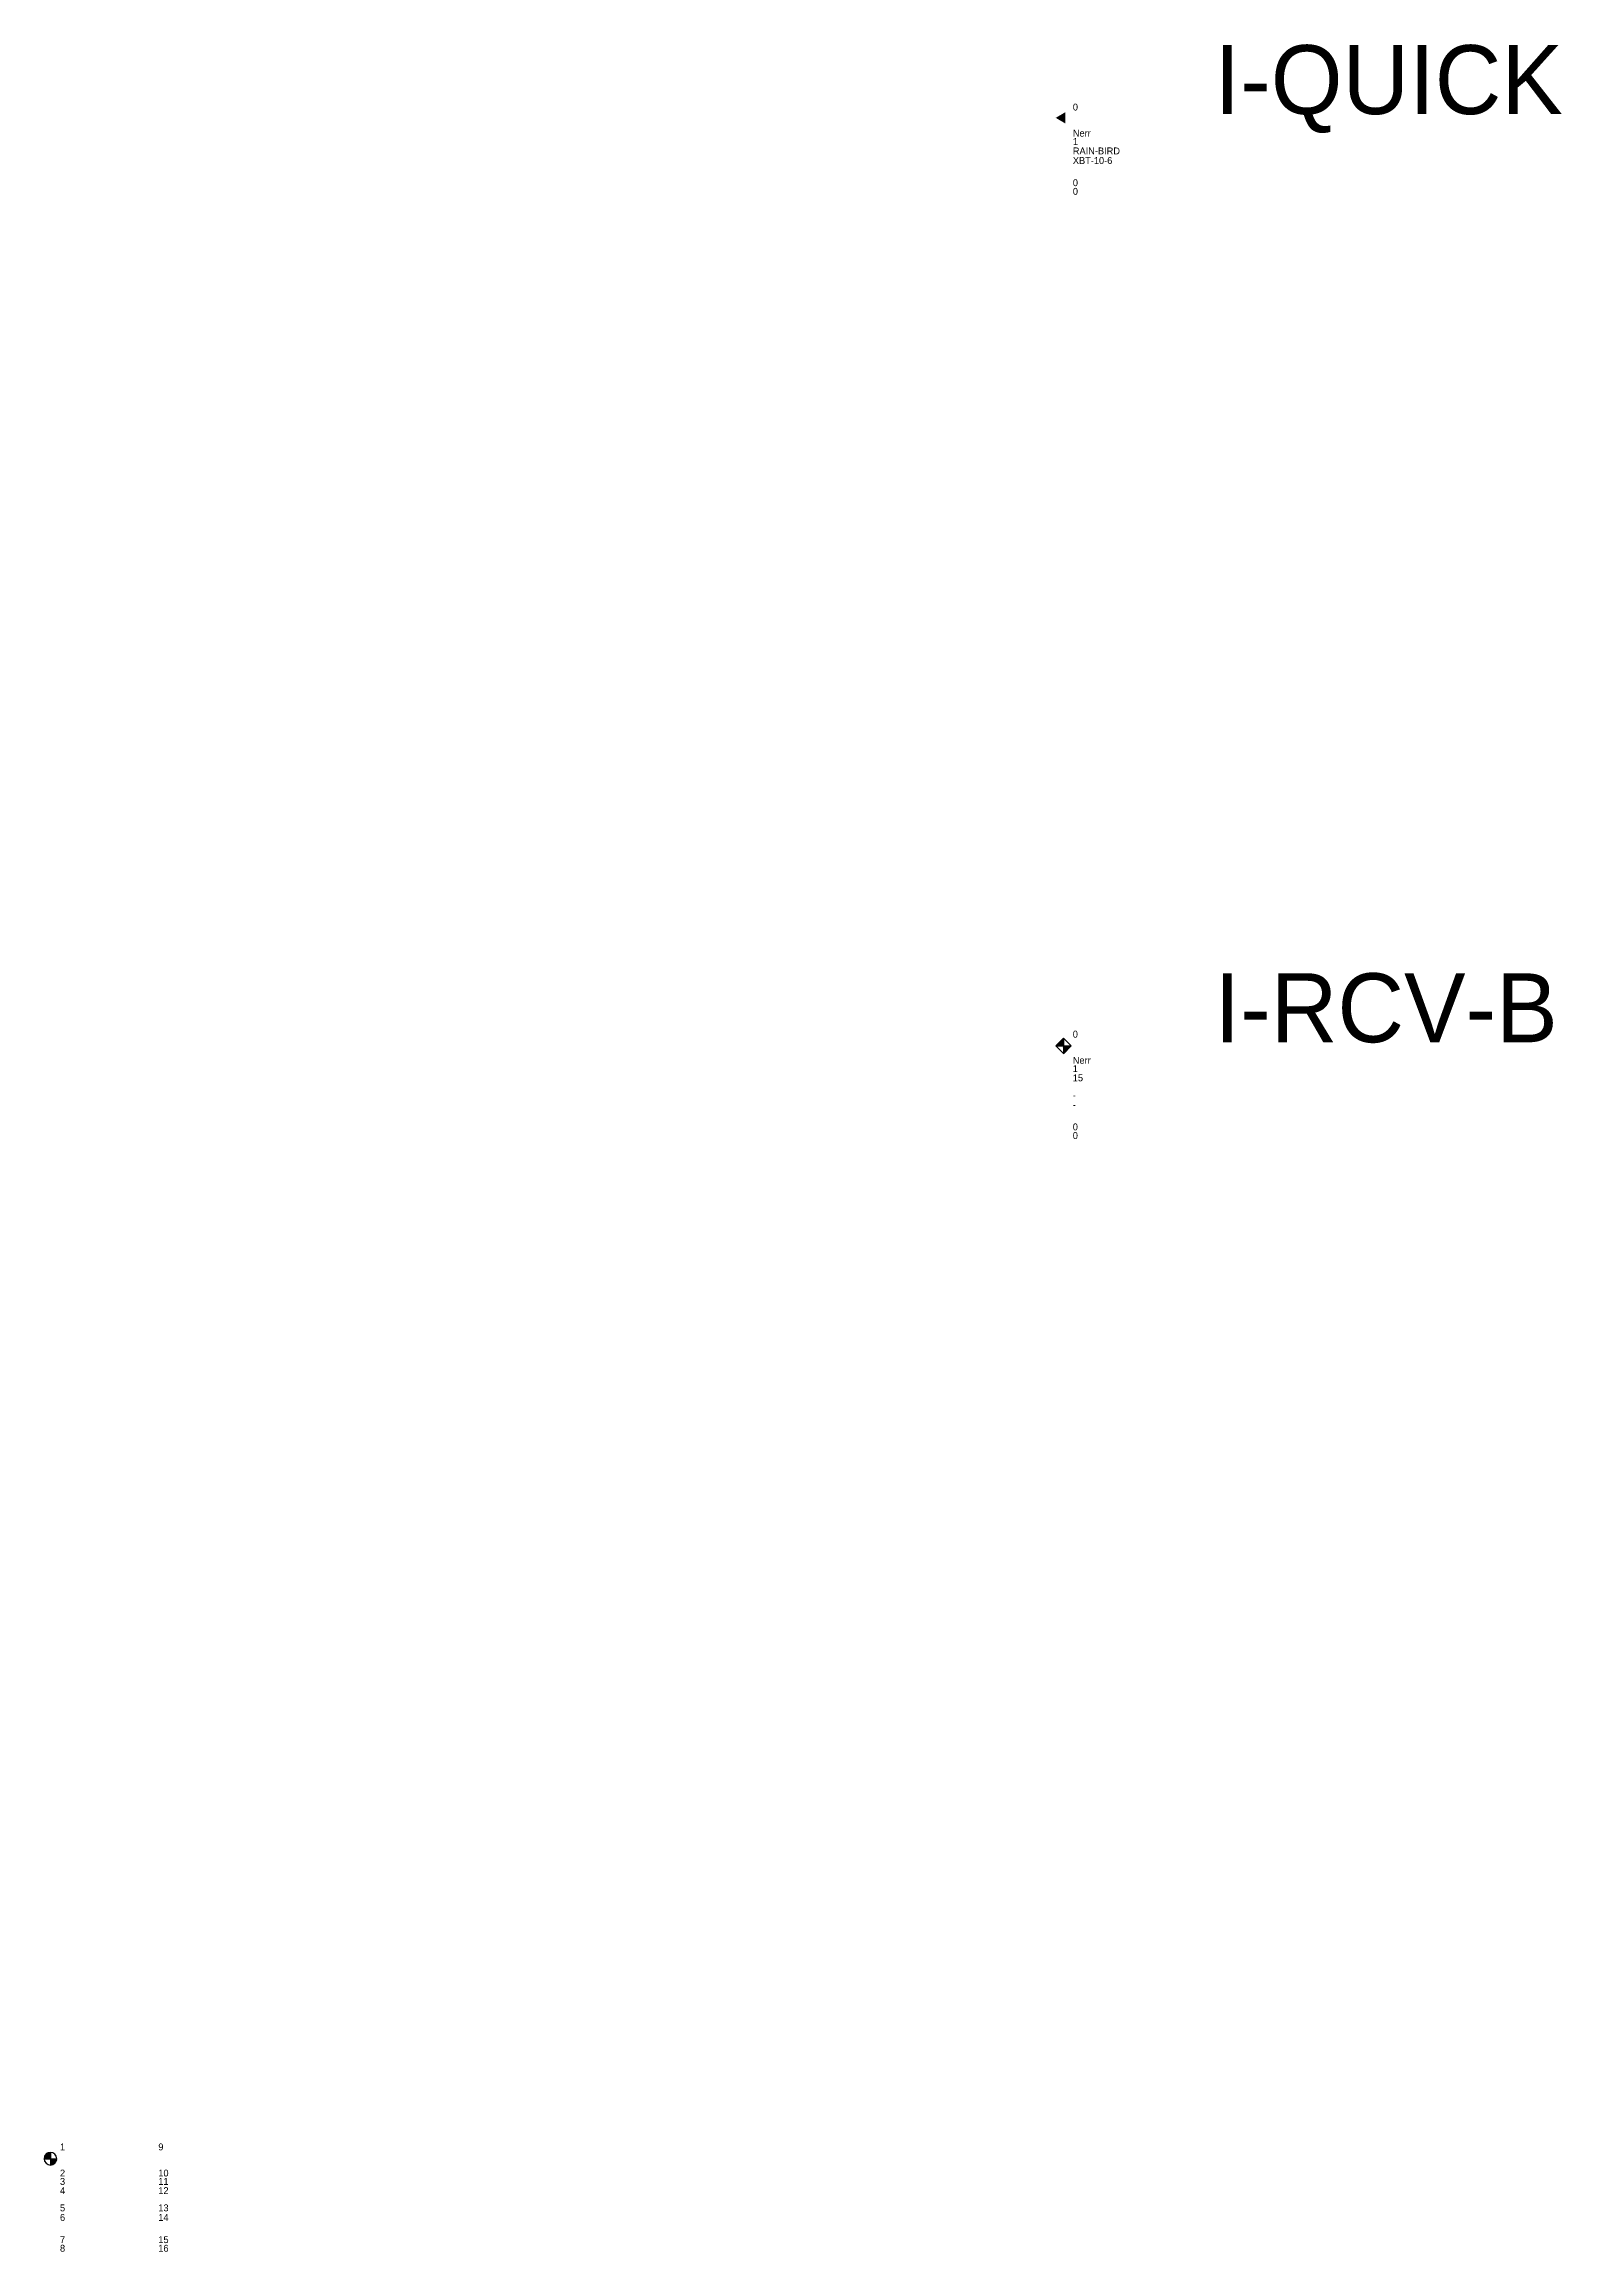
# Model space of a CAD drawing. Extents: x -141445 to -141321, y 26410 to 27069.
# Drawn here: x -141422.59 to -141400.58, y 26538.86 to 26570.88 of the extents above; entities that cross this region are included whole.
import ezdxf

# ---------------------------------------------------------------- set-up
doc = ezdxf.new("R2010")
doc.units = 0
doc.header["$MEASUREMENT"] = 0
doc.layers.get('0').update_dxf_attribs({"linetype": 'CONTINUOUS'})
for name, color, linetype in [('$I-ATT-TEXTDAT', 81, 'CONTINUOUS'), ('$I-ATT-TEXTVIS', 3, 'CONTINUOUS'), ('PEN00', 3, 'CONTINUOUS'), ('PEN000-S', 11, 'CONTINUOUS')]:
    doc.layers.add(name, color=color, linetype=linetype)

# ---------------------------------------------------------------- blocks, each defined once
blk = doc.blocks.new('I-QUICK')
at = {"layer": 'PEN00'}
blk.add_lwpolyline([(0, 0, 0, 0.164, 0), (0.137, 0, 0.164, 0.164, 0)], format="xyseb", dxfattribs=at)
at = {"layer": '$I-ATT-TEXTDAT'}
for tag, p in [('SIZE', (0.247, -0.393)), ('ID', (0.247, -0.272)), ('MAKE', (0.247, -0.53)), ('MODEL', (0.247, -0.669)), ('DAT1', (0.247, -0.991)), ('DAT2', (0.247, -1.116))]:
    blk.add_attdef(tag, p, '', height=0.1, dxfattribs=at)
at = {"layer": '$I-ATT-TEXTVIS'}
blk.add_attdef('SEQFLOW', (0.247, 0.106), '', height=0.1, dxfattribs=at)
blk = doc.blocks.new('*X56')
at = {"color": 0}
for p, q in [((1.27, 0.28), (1.86, 0.87)), ((1.34, 0.28), (1.86, 0.8)), ((1.41, 0.28), (1.86, 0.73)), ((1.48, 0.28), (1.86, 0.66)), ((1.55, 0.28), (1.86, 0.59)), ((1.62, 0.28), (1.86, 0.52)), ((1.69, 0.28), (1.86, 0.45)), ((1.76, 0.28), (1.86, 0.38)), ((1.83, 0.28), (1.86, 0.31)), ((1.86, 0.24), (1.9, 0.28)), ((1.86, 0.17), (1.97, 0.28)), ((1.86, 0.1), (2.05, 0.28)), ((1.86, 0.03), (2.12, 0.28)), ((1.86, -0.04), (2.19, 0.28)), ((1.86, -0.12), (2.26, 0.28)), ((1.86, -0.19), (2.33, 0.28)), ((1.86, -0.26), (2.4, 0.28)), ((1.86, -0.33), (2.47, 0.28))]:
    blk.add_line(p, q, dxfattribs=at)
blk = doc.blocks.new('I-RCV-B')
at = {"layer": 'PEN00'}
for p, q in [((0.111, 0.111), (0, 0)), ((0, 0), (0.223, 0)), ((0, 0), (0.111, -0.111)), ((0.111, 0.111), (0.111, -0.111)), ((0.223, 0), (0.111, 0.111)), ((0.111, -0.111), (0.223, 0))]:
    blk.add_line(p, q, dxfattribs=at)
at = {"layer": 'PEN000-S', "xscale": 0.18349, "yscale": 0.18349, "zscale": 0.18349}
blk.add_blockref('*X56', (-0.231, -0.051), dxfattribs=at)
at = {"layer": '$I-ATT-TEXTDAT'}
for tag, p in [('SIZE', (0.246, -0.379)), ('ID', (0.246, -0.258)), ('GPM', (0.246, -0.512)), ('MAKE', (0.246, -0.763)), ('MODEL', (0.246, -0.901)), ('DAT1', (0.246, -1.224)), ('DAT2', (0.246, -1.349))]:
    blk.add_attdef(tag, p, '', height=0.1, dxfattribs=at)
at = {"layer": '$I-ATT-TEXTVIS'}
blk.add_attdef('SEQFLOW', (0.246, 0.121), '', height=0.1, dxfattribs=at)
blk = doc.blocks.new('*X3')
at = {"color": 0}
for p, q in [((132.14, 200.02), (132.59, 200.48)), ((132.16, 200.11), (132.51, 200.46)), ((132.17, 199.98), (132.64, 200.45)), ((132.21, 200.23), (132.38, 200.41)), ((132.24, 199.98), (132.64, 200.38)), ((132.31, 199.98), (132.64, 200.31)), ((132.38, 199.98), (132.64, 200.24)), ((132.45, 199.98), (132.64, 200.17)), ((132.52, 199.98), (132.64, 200.1)), ((132.59, 199.98), (132.64, 200.03)), ((132.64, 199.96), (132.66, 199.98)), ((132.64, 199.89), (132.73, 199.98)), ((132.64, 199.81), (132.8, 199.98)), ((132.64, 199.74), (132.87, 199.98)), ((132.64, 199.67), (132.94, 199.98)), ((132.64, 199.6), (133.01, 199.98)), ((132.64, 199.53), (133.09, 199.98)), ((132.66, 199.48), (133.14, 199.96)), ((132.74, 199.49), (133.13, 199.88)), ((132.84, 199.52), (133.1, 199.78))]:
    blk.add_line(p, q, dxfattribs=at)
blk = doc.blocks.new('MOEBIUS')
at = {"layer": 'PEN00'}
for p, q in [((-141422.594, 26540.215), (-141422.41, 26540.215)), ((-141422.502, 26540.306), (-141422.502, 26540.123))]:
    blk.add_line(p, q, dxfattribs=at)
for start, end in [(90, 180), (180, 270), (0, 90), (270, 0)]:
    blk.add_arc((-141422.502, 26540.215), 0.0917, start, end, dxfattribs=at)
at = {"layer": 'PEN000-S', "xscale": 0.183500000013737, "yscale": 0.1834999999991851, "zscale": 0.1835}
blk.add_blockref('*X3', (-141446.841, 26503.519), dxfattribs=at)
at = {"layer": '$I-ATT-TEXTDAT'}
for tag, p in [('T2', (-141422.364, 26539.957)), ('T10', (-141420.938, 26539.957)), ('T3', (-141422.364, 26539.836)), ('T4', (-141422.364, 26539.702)), ('T11', (-141420.938, 26539.836)), ('T12', (-141420.938, 26539.702)), ('T5', (-141422.364, 26539.452)), ('T6', (-141422.364, 26539.313)), ('T13', (-141420.938, 26539.452)), ('T14', (-141420.938, 26539.313)), ('T7', (-141422.364, 26538.991)), ('T15', (-141420.938, 26538.991)), ('T8', (-141422.364, 26538.866)), ('T16', (-141420.938, 26538.866))]:
    blk.add_attdef(tag, p, '', height=0.1, dxfattribs=at)
at = {"layer": '$I-ATT-TEXTVIS'}
for tag, p in [('T1', (-141422.364, 26540.336)), ('T9', (-141420.938, 26540.336))]:
    blk.add_attdef(tag, p, '', height=0.1, dxfattribs=at)

msp = doc.modelspace()

# ---------------------------------------------------------------- block references
for name, p, values in [('I-QUICK', (-141407.921, 26569.814), {'SEQFLOW': '0', 'ID': 'Nerr', 'SIZE': '1', 'MAKE': 'RAIN-BIRD', 'MODEL': 'XBT-10-6', 'DAT1': '0', 'DAT2': '0'}), ('I-RCV-B', (-141407.921, 26556.353), {'SEQFLOW': '0', 'ID': 'Nerr', 'SIZE': '1', 'GPM': '15', 'MAKE': '-', 'MODEL': '-', 'DAT1': '0', 'DAT2': '0'}), ('MOEBIUS', (0, 0), {'T1': '1', 'T2': '2', 'T3': '3', 'T4': '4', 'T5': '5', 'T6': '6', 'T7': '7', 'T8': '8', 'T9': '9', 'T10': '10', 'T11': '11', 'T12': '12', 'T13': '13', 'T14': '14', 'T15': '15', 'T16': '16'})]:
    msp.add_blockref(name, p).add_auto_attribs(values)

# ---------------------------------------------------------------- texts
for s, p in [('I-QUICK', (-141405.619, 26569.868)), ('I-RCV-B', (-141405.619, 26556.407))]:
    msp.add_text(s, height=1).set_placement(p)

doc.saveas('drawing.dxf')
